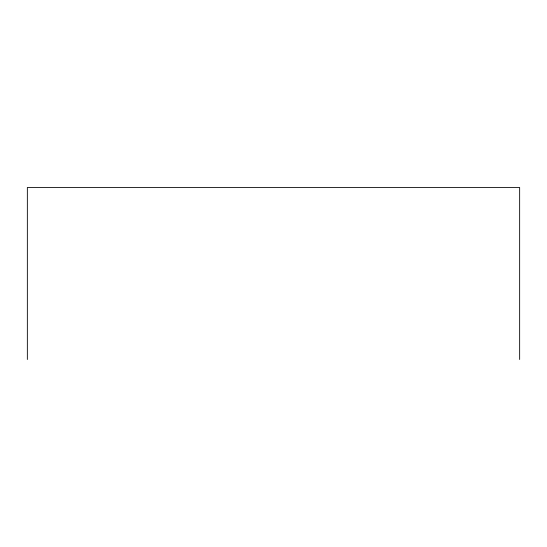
<?xml version="1.0" encoding="UTF-8"?>
<svg xmlns="http://www.w3.org/2000/svg" width="547" height="547" viewBox="0 0 547 547"><rect width="100%" height="100%" fill="white"/><g stroke="black" fill="none" stroke-linecap="round" stroke-linejoin="round"><path stroke-width="0.82" d="M519.65 359.502L519.65 187.498L27.35 187.498L27.35 359.502"/></g></svg>
